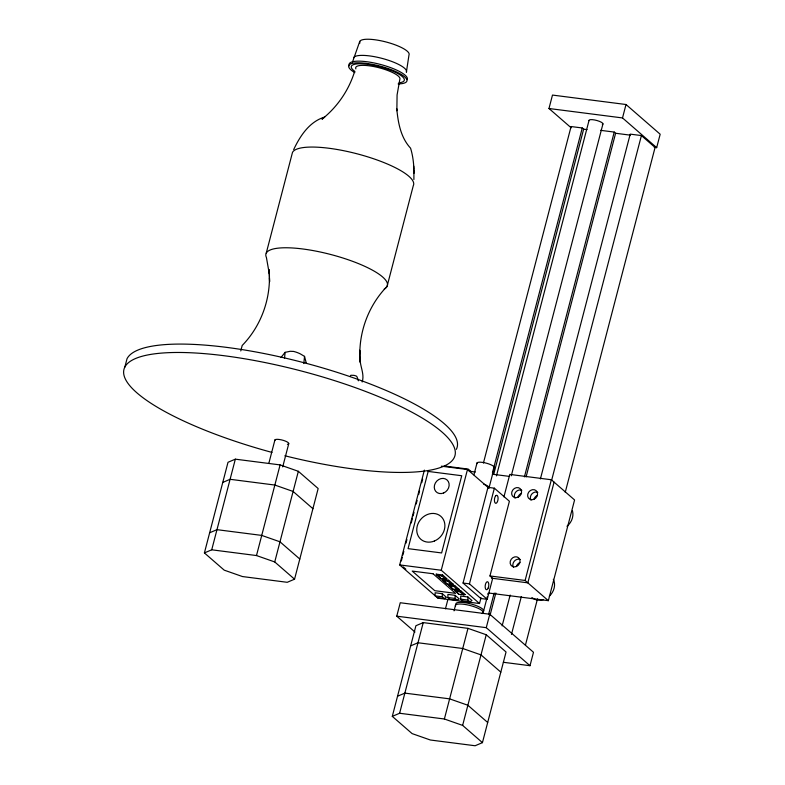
<?xml version="1.0" encoding="UTF-8"?>
<svg xmlns="http://www.w3.org/2000/svg" width="785" height="785" viewBox="0 0 785 785"><rect width="100%" height="100%" fill="white"/><g stroke="black" fill="none" stroke-linecap="round" stroke-linejoin="round"><path stroke-width="1.18" d="M413.901 170.178L413.901 179.5M269.441 277.978L269.589 281.638L269.078 269.647C271.541 297.26 261.562 325.628 242.192 345.478L240.769 350.944M359.815 353.898L359.667 350.238L360.178 362.228C357.715 334.616 367.694 306.248 387.064 286.397L413.293 185.672A62.741 15.818 14.6 0 0 360.148 154.635A62.741 15.818 14.6 0 0 292.481 152.437L266.243 253.153M284.523 358.303L285.112 352.347L290.195 351.287L293.629 351.435A33.323 32.548 -6.3 0 1 300.164 353.799L304.531 356.38L306.238 362.945M303.815 363.553L304.531 356.38M124.825 367.164L127.013 358.765A171.012 43.106 14.6 0 1 311.468 364.74A171.012 43.106 14.6 0 1 456.33 449.363M204.404 552.925L228.013 462.277L235.343 459.166L280.098 464.906L298.349 471.304L318.161 488.535L294.552 579.183L287.232 582.303L242.477 576.553L224.216 570.155L204.404 552.925L211.724 549.804L256.489 555.554L274.74 561.952L294.552 579.183M211.724 549.804L235.343 459.166M352.534 61.927L359.756 41.419A25.571 6.447 14.6 0 1 387.329 42.321A25.571 6.447 14.6 0 1 408.985 54.97L406.365 72.24A27.387 6.908 14.6 0 0 383.168 58.689A27.387 6.908 14.6 0 0 353.623 57.727M268.902 463.091L274.927 439.934M256.489 555.554L280.098 464.906M282.708 466.889L288.743 443.731M274.74 561.952L298.349 471.304M362.16 381.991C364.789 374.17 359.942 366.33 360.021 358.402M481.038 597.66L479.507 603.528L437.942 598.199L399.683 564.915L424.381 470.117M401.361 560.912L402.283 557.36M402.901 554.985L403.824 551.433M405.982 543.141L406.915 539.589M411.232 522.996L412.468 518.257M413.087 515.882L414.009 512.33M416.168 504.039L417.1 500.487M418.64 494.56L419.563 491.008M421.731 482.706L422.654 479.154M414.971 632.023L396.749 616.176L400.252 602.743L489.761 614.233L533.496 652.276L529.993 665.7L503.381 662.285M571.146 127.778L548.98 108.507L552.483 95.073L626.008 104.513L660.175 134.225L656.672 147.658L654.268 147.344M392.294 716.371L415.913 625.723L423.233 622.613L467.988 628.353L486.239 634.751L506.05 651.992L482.441 742.639L475.121 745.75L430.366 740.01L412.115 733.612L392.294 716.371L399.614 713.261L444.379 719.001L462.63 725.399L482.441 742.639M399.614 713.261L423.233 622.613M479.507 603.528L441.248 570.244L467.477 469.528L441.356 466.172M473.934 474.807L477.025 462.954M445.458 608.797L447.931 599.318M483.423 463.052L571.078 126.542L582.264 127.975L583.638 129.162L587.062 129.603M454.044 610.838L455.506 605.245M463.052 583.039L487.976 487.357L494.373 488.182L509.406 501.252L489.948 575.955L492.676 578.329L487.21 599.318L480.822 598.494L463.052 583.039L469.45 583.863L487.21 599.318M492.45 472.786L582.264 127.975M494.275 467.703L489.035 487.848A8.959 2.257 14.6 0 0 488.398 486.504L487.24 485.699A8.959 2.257 14.6 0 0 483.638 484.1M493.814 473.973L583.638 129.162M496.454 475.867L589.044 120.39M469.45 583.863L494.373 488.182M444.379 719.001L467.988 628.353M503.931 496.885L509.789 474.415L551.345 479.753L574.581 499.957L548.342 600.672L489.026 593.067M511.28 475.798L602.949 123.883M483.55 611.162L487.348 596.61M488.613 614.341L494.177 593.009M524.419 476.887L614.233 132.076L600.535 130.32M529.993 665.7L486.268 627.666L489.761 614.233M489.987 615.528L495.845 593.018M526.097 476.897L615.607 133.264L614.233 132.076M462.63 725.399L486.239 634.751M656.672 147.658L622.515 117.936L626.008 104.513M502.135 625.871L510.162 595.059M540.404 478.938L630.218 134.127L641.414 135.569L655.073 147.452L565.259 492.264M548.342 600.672L525.116 580.468L551.345 479.753M511.467 634.417L521.348 596.502M551.6 480.381L641.414 135.569M554.082 482.127L527.844 582.843L491.528 578.182M525.44 645.123L537.48 598.906M354.349 72.357C348.511 90.717 337.089 107.202 322.017 119.192L324.686 117.043C309.388 121.675 300.145 135.923 293.668 149.582M437.127 575.395L441.926 576.013L442.603 574.983L447.038 578.839L440.885 578.673L436.205 574.159L442.603 574.983M443.162 580.645L447.96 581.263L448.637 580.233L453.073 584.099L446.92 583.922L442.24 579.409L448.637 580.233M449.197 585.904L453.995 586.513L454.672 585.482L459.107 589.349L452.955 589.172L448.274 584.658L454.672 585.482M455.231 591.154L460.03 591.762L460.707 590.732L465.142 594.598L458.989 594.422L454.309 589.908L460.707 590.732M350.424 375.838L350.875 375.259L353.799 375.348A34.422 19.252 -81.7 0 1 356.655 376.25A34.422 11.5 -77.4 0 1 357.744 378.772L358.303 380.813M280.961 357.528L285.112 352.347M444.379 598.582L446.4 597.257L442.298 593.686L435.106 592.763L435.135 595.884L442.328 596.806L444.379 598.582L437.186 597.66M457.164 600.231L459.186 598.896L455.094 595.334L447.901 594.412L447.921 597.522L449.972 599.308L457.164 600.231L455.114 598.445L447.921 597.522M469.96 601.869L471.981 600.535L467.88 596.973L460.687 596.051L460.716 599.161L462.767 600.947L469.96 601.869L467.909 600.083L460.716 599.161M222.773 482.422L230.093 479.301L274.848 485.051L293.099 491.449L312.921 508.68M209.654 532.779L216.974 529.669L261.729 535.409L279.99 541.807L299.801 559.038M410.663 645.869L417.983 642.758L462.738 648.498L480.999 654.896L500.81 672.137M397.544 696.226L404.864 693.116L449.619 698.856L467.88 705.254L487.691 722.494M548.98 108.507L622.515 117.936M615.607 133.264L630.443 135.167M444.477 466.035L468.223 469.087L470.961 471.461M469.342 471.255L475.396 472.03M492.342 474.209L509.288 476.377M489.948 575.955L525.116 580.468M399.683 564.915L441.248 570.244M449.874 583.687L453.073 584.099M456.978 589.074L459.107 589.349M463.013 594.323L465.142 594.598M396.749 616.176L486.268 627.666M467.477 469.528L488.937 488.191M441.926 576.013L445.684 579.281M447.96 581.263L451.718 584.531M453.995 586.513L457.753 589.78M460.03 591.762L463.788 595.03M436.205 574.159L440.885 578.673M442.24 579.409L446.92 583.922M448.274 584.658L452.955 589.172M454.309 589.908L458.989 594.422M403.166 566.848L405.835 569.174M269.235 273.474L266.419 257.46A62.741 15.818 14.6 0 1 332.34 254.919A62.741 15.818 14.6 0 1 384.228 289.037M414.019 173.289C413.921 164.821 413.087 156.303 410.575 148.188C400.723 137.571 398.083 122.754 396.778 108.84L396.857 110.744L397.082 94.946L399.82 79.432A22.853 5.76 14.6 0 0 377.565 67.373A22.853 5.76 14.6 0 0 355.87 68.884M359.756 41.419L359.824 43.175M413.734 166.106L413.852 169.148M467.88 596.973L467.909 600.083M455.094 595.334L455.114 598.445M442.298 593.686L442.328 596.806M531.003 500.192A5.377 4.641 -49 0 1 531.828 494.02A5.377 4.641 -49 0 1 537.833 492.362M515.019 498.141A5.377 4.641 -49 0 1 515.843 491.969A5.377 4.641 -49 0 1 521.848 490.311M513.508 567.339A5.377 4.641 -49 0 1 514.332 561.167A5.377 4.641 -49 0 1 520.337 559.509M493.716 468.154A8.959 2.257 14.6 0 0 493.637 466.359L492.489 465.554A8.959 2.257 14.6 0 0 482.235 462.355A8.959 2.257 14.6 0 0 477.045 463.572M274.956 440.424A7.173 1.806 14.6 0 1 283.562 440.444A7.173 1.806 14.6 0 1 287.398 444.3M354.957 71.455A27.387 6.908 14.6 0 1 361.404 63.791A27.387 6.908 14.6 0 1 396.386 72.799A27.387 6.908 14.6 0 1 399.065 82.808M354.859 72.632A30.085 7.585 14.6 0 1 359 62.829A30.085 7.585 14.6 0 1 399.447 73.388A30.085 7.585 14.6 0 1 398.132 83.926M349.364 65.793A30.085 7.585 14.6 0 1 377.919 63.801A30.085 7.585 14.6 0 1 407.219 79.668M271.993 452.415A171.012 43.106 14.6 0 1 152.918 354.064A171.012 43.106 14.6 0 1 437.363 428.257A171.012 43.106 14.6 0 1 284.867 455.771M455.977 604.548A14.336 3.611 14.6 0 1 471.412 604.067A14.336 3.611 14.6 0 1 482.657 611.888M487.887 593.391A14.336 3.611 14.6 0 1 487.927 594.373M455.545 606.226A14.336 3.611 14.6 0 1 470.971 605.745A14.336 3.611 14.6 0 1 482.216 613.566M533.937 499.427A5.377 4.641 -49 0 1 537.48 495.374M517.953 497.376A5.377 4.641 -49 0 1 521.495 493.323M516.452 566.574A5.377 4.641 -49 0 1 519.984 562.511M553.346 579.32A14.336 12.374 -49 0 1 549.323 596.168M543.544 599.554A14.336 12.374 -49 0 1 531.887 597.503M572.491 510.898A14.336 12.374 -49 0 1 566.976 526.284M589.074 120.645A7.173 1.806 14.6 0 1 597.11 120.566A7.173 1.806 14.6 0 1 602.34 124.442M428.168 471.422L408.053 548.636L441.621 552.944L461.737 475.73L428.168 471.422M495.865 495.669L495.413 496.248A4.033 1.766 -82.7 0 0 494.432 500.016L494.471 501.016A4.033 1.766 -82.7 0 0 496.65 502.91A4.033 1.766 -82.7 0 0 498.033 497.562A4.033 1.766 -82.7 0 0 495.865 495.669M433.006 573.747L412.223 571.087L434.772 590.693L455.555 593.362L433.006 573.747M488.211 587.994A4.033 1.766 -82.7 0 0 487.534 581.734A4.033 1.766 -82.7 0 0 485.199 587.455A4.033 1.766 -82.7 0 0 488.211 587.994M533.849 499.358A5.377 4.641 -49 0 0 536.126 490.635A5.377 4.641 -49 0 0 527.795 494.079A5.377 4.641 -49 0 0 533.849 499.358M517.865 497.307A5.377 4.641 -49 0 0 520.141 488.584A5.377 4.641 -49 0 0 511.81 492.028A5.377 4.641 -49 0 0 517.865 497.307M516.363 566.505A5.377 4.641 -49 0 0 518.63 557.782A5.377 4.641 -49 0 0 510.299 561.216A5.377 4.641 -49 0 0 516.363 566.505M434.399 541.022A15.239 13.149 -49 0 0 440.836 516.314A15.239 13.149 -49 0 0 417.237 526.048A15.239 13.149 -49 0 0 434.399 541.022M443.603 493A8.066 6.957 -49 0 0 447.018 479.92A8.066 6.957 -49 0 0 434.527 485.071A8.066 6.957 -49 0 0 443.603 493"/></g></svg>
